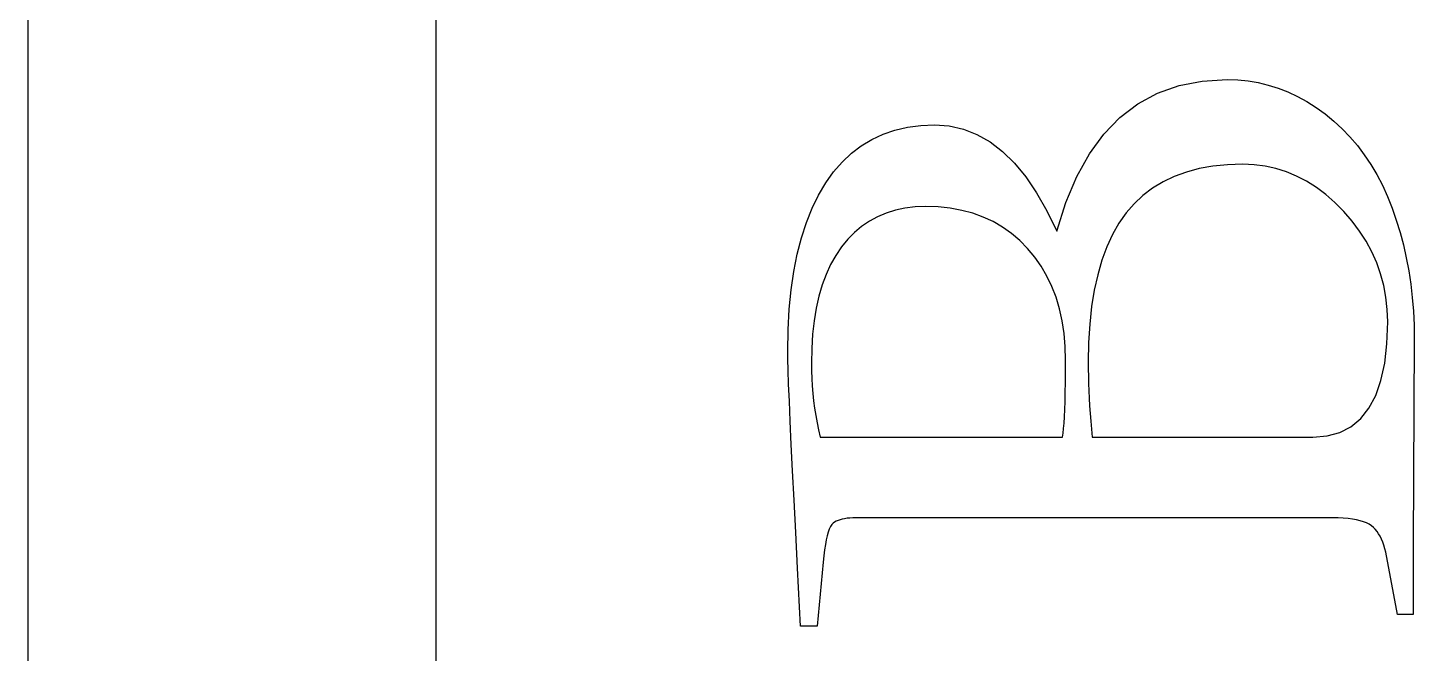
# Model space of a CAD drawing. Header units: millimetres. Extents: x -105 to 105, y -148 to 148.
# Drawn here: x 24.62 to 31.41, y 97.11 to 100.18 of the extents above; entities that cross this region are included whole.
import ezdxf

# ---------------------------------------------------------------- set-up
doc = ezdxf.new("R2010")
doc.units = ezdxf.units.MM
doc.layers.get('0').update_dxf_attribs({"lineweight": 18})

msp = doc.modelspace()

# ---------------------------------------------------------------- linework, layer by layer
at = {"color": 7, "lineweight": 30}
msp.add_line((24.6177, 114.8382), (24.6177, 83.8382), dxfattribs=at)
at = {"color": 7, "lineweight": 30, "ltscale": 0.425}
msp.add_line((26.6177, 106.8382), (26.6177, 89.8382), dxfattribs=at)
at = {"color": 7, "lineweight": 30, "ltscale": 0.405}
msp.add_line((26.6177, 106.3382), (26.6177, 90.1382), dxfattribs=at)
at = {"color": 7, "lineweight": 30, "ltscale": 0.002784}
msp.add_line((30.1543, 99.8546), (30.2593, 99.8918), dxfattribs=at)
at = {"color": 7, "lineweight": 30, "ltscale": 0.002894}
msp.add_line((30.2593, 99.8918), (30.3729, 99.9141), dxfattribs=at)
at = {"color": 7, "lineweight": 30, "ltscale": 0.00306}
msp.add_line((30.3729, 99.9141), (30.495, 99.9215), dxfattribs=at)
at = {"color": 7, "lineweight": 30, "ltscale": 0.001294}
msp.add_line((30.495, 99.9215), (30.5468, 99.9198), dxfattribs=at)
at = {"color": 7, "lineweight": 30, "ltscale": 0.001279}
msp.add_line((30.5468, 99.9198), (30.5977, 99.9148), dxfattribs=at)
at = {"color": 7, "lineweight": 30, "ltscale": 0.00127}
for p, q in [((30.5977, 99.9148), (30.6477, 99.9063)), ((30.697, 99.8945), (30.7454, 99.8793))]:
    msp.add_line(p, q, dxfattribs=at)
at = {"color": 7, "lineweight": 30, "ltscale": 0.001266}
msp.add_line((30.6477, 99.9063), (30.697, 99.8945), dxfattribs=at)
at = {"color": 7, "lineweight": 30, "ltscale": 0.002739}
msp.add_line((30.0579, 99.8026), (30.1543, 99.8546), dxfattribs=at)
at = {"color": 7, "lineweight": 30, "ltscale": 0.001278}
msp.add_line((30.7454, 99.8793), (30.7931, 99.8607), dxfattribs=at)
at = {"color": 7, "lineweight": 30, "ltscale": 0.001292}
msp.add_line((30.7931, 99.8607), (30.8399, 99.8387), dxfattribs=at)
at = {"color": 7, "lineweight": 30, "ltscale": 0.001313}
for p, q in [((30.8399, 99.8387), (30.8858, 99.8134)), ((29.7028, 98.4365), (29.7032, 98.489))]:
    msp.add_line(p, q, dxfattribs=at)
at = {"color": 7, "lineweight": 30, "ltscale": 0.001338}
for p, q in [((30.8858, 99.8134), (30.931, 99.7847)), ((28.3441, 98.4973), (28.3426, 98.5508))]:
    msp.add_line(p, q, dxfattribs=at)
at = {"color": 7, "lineweight": 30, "ltscale": 0.00276}
msp.add_line((29.9701, 99.7357), (30.0579, 99.8026), dxfattribs=at)
at = {"color": 7, "lineweight": 30, "ltscale": 0.001368}
msp.add_line((30.931, 99.7847), (30.9753, 99.7526), dxfattribs=at)
at = {"color": 7, "lineweight": 30, "ltscale": 0.001383}
msp.add_line((30.9753, 99.7526), (31.0182, 99.7176), dxfattribs=at)
at = {"color": 7, "lineweight": 30, "ltscale": 0.001576}
msp.add_line((28.8674, 99.6738), (28.9288, 99.6881), dxfattribs=at)
at = {"color": 7, "lineweight": 30, "ltscale": 0.001631}
msp.add_line((28.9288, 99.6881), (28.9935, 99.6966), dxfattribs=at)
at = {"color": 7, "lineweight": 30, "ltscale": 0.001699}
msp.add_line((28.9935, 99.6966), (29.0614, 99.6995), dxfattribs=at)
at = {"color": 7, "lineweight": 30, "ltscale": 0.001805}
msp.add_line((29.0614, 99.6995), (29.1334, 99.6942), dxfattribs=at)
at = {"color": 7, "lineweight": 30, "ltscale": 0.001776}
msp.add_line((29.1334, 99.6942), (29.2027, 99.6786), dxfattribs=at)
at = {"color": 7, "lineweight": 30, "ltscale": 0.001788}
msp.add_line((29.2027, 99.6786), (29.2693, 99.6526), dxfattribs=at)
at = {"color": 7, "lineweight": 30, "ltscale": 0.002847}
msp.add_line((29.8909, 99.6539), (29.9701, 99.7357), dxfattribs=at)
at = {"color": 7, "lineweight": 30, "ltscale": 0.001382}
msp.add_line((31.0182, 99.7176), (31.0587, 99.6801), dxfattribs=at)
at = {"color": 7, "lineweight": 30, "ltscale": 0.001385}
for p, q in [((31.0587, 99.6801), (31.0971, 99.6401)), ((30.6276, 99.5041), (30.5723, 99.5064))]:
    msp.add_line(p, q, dxfattribs=at)
at = {"color": 7, "lineweight": 30, "ltscale": 0.001511}
msp.add_line((28.7025, 99.597), (28.7542, 99.6283), dxfattribs=at)
at = {"color": 7, "lineweight": 30, "ltscale": 0.001516}
msp.add_line((28.7542, 99.6283), (28.8092, 99.6539), dxfattribs=at)
at = {"color": 7, "lineweight": 30, "ltscale": 0.001538}
for p, q in [((28.8092, 99.6539), (28.8674, 99.6738)), ((29.0794, 99.2968), (29.0179, 99.2988))]:
    msp.add_line(p, q, dxfattribs=at)
at = {"color": 7, "lineweight": 30, "ltscale": 0.00184}
msp.add_line((29.2693, 99.6526), (29.3332, 99.6161), dxfattribs=at)
at = {"color": 7, "lineweight": 30, "ltscale": 0.001928}
msp.add_line((29.3332, 99.6161), (29.3944, 99.5691), dxfattribs=at)
at = {"color": 7, "lineweight": 30, "ltscale": 0.002992}
msp.add_line((29.8202, 99.5572), (29.8909, 99.6539), dxfattribs=at)
at = {"color": 7, "lineweight": 30, "ltscale": 0.001393}
msp.add_line((31.0971, 99.6401), (31.1333, 99.5977), dxfattribs=at)
at = {"color": 7, "lineweight": 30, "ltscale": 0.001555}
msp.add_line((28.6088, 99.5172), (28.654, 99.5599), dxfattribs=at)
at = {"color": 7, "lineweight": 30, "ltscale": 0.001526}
for p, q in [((28.654, 99.5599), (28.7025, 99.597)), ((31.2819, 98.734), (31.2797, 98.795))]:
    msp.add_line(p, q, dxfattribs=at)
at = {"color": 7, "lineweight": 30, "ltscale": 0.002048}
msp.add_line((29.3944, 99.5691), (29.453, 99.5118), dxfattribs=at)
at = {"color": 7, "lineweight": 30, "ltscale": 0.00319}
msp.add_line((29.7582, 99.4457), (29.8202, 99.5572), dxfattribs=at)
at = {"color": 7, "lineweight": 30, "ltscale": 0.001406}
msp.add_line((31.1333, 99.5977), (31.1672, 99.5529), dxfattribs=at)
at = {"color": 7, "lineweight": 30, "ltscale": 0.001424}
msp.add_line((31.1672, 99.5529), (31.1989, 99.5055), dxfattribs=at)
at = {"color": 7, "lineweight": 30, "ltscale": 0.001603}
msp.add_line((28.5668, 99.4688), (28.6088, 99.5172), dxfattribs=at)
at = {"color": 7, "lineweight": 30, "ltscale": 0.002194}
msp.add_line((29.453, 99.5118), (29.5088, 99.444), dxfattribs=at)
at = {"color": 7, "lineweight": 30, "ltscale": 0.001635}
msp.add_line((30.3586, 99.4849), (30.2954, 99.4681), dxfattribs=at)
at = {"color": 7, "lineweight": 30, "ltscale": 0.001707}
msp.add_line((30.4258, 99.4968), (30.3586, 99.4849), dxfattribs=at)
at = {"color": 7, "lineweight": 30, "ltscale": 0.00179}
msp.add_line((30.497, 99.504), (30.4258, 99.4968), dxfattribs=at)
at = {"color": 7, "lineweight": 30, "ltscale": 0.001882}
msp.add_line((30.5723, 99.5064), (30.497, 99.504), dxfattribs=at)
at = {"color": 7, "lineweight": 30, "ltscale": 0.001362}
msp.add_line((30.6817, 99.4971), (30.6276, 99.5041), dxfattribs=at)
at = {"color": 7, "lineweight": 30, "ltscale": 0.00135}
msp.add_line((30.7344, 99.4855), (30.6817, 99.4971), dxfattribs=at)
at = {"color": 7, "lineweight": 30, "ltscale": 0.001348}
msp.add_line((30.7858, 99.4693), (30.7344, 99.4855), dxfattribs=at)
at = {"color": 7, "lineweight": 30, "ltscale": 0.001447}
msp.add_line((31.1989, 99.5055), (31.2284, 99.4557), dxfattribs=at)
at = {"color": 7, "lineweight": 30, "ltscale": 0.00173}
msp.add_line((28.4927, 99.3552), (28.528, 99.4147), dxfattribs=at)
at = {"color": 7, "lineweight": 30, "ltscale": 0.001664}
for p, q in [((28.528, 99.4147), (28.5668, 99.4688)), ((29.9333, 99.1617), (29.9055, 99.1013))]:
    msp.add_line(p, q, dxfattribs=at)
at = {"color": 7, "lineweight": 30, "ltscale": 0.002363}
msp.add_line((29.5088, 99.444), (29.5618, 99.3658), dxfattribs=at)
at = {"color": 7, "lineweight": 30, "ltscale": 0.003429}
msp.add_line((29.7048, 99.3194), (29.7582, 99.4457), dxfattribs=at)
at = {"color": 7, "lineweight": 30, "ltscale": 0.001497}
msp.add_line((30.181, 99.4204), (30.1298, 99.3893), dxfattribs=at)
at = {"color": 7, "lineweight": 30, "ltscale": 0.001528}
msp.add_line((30.2362, 99.4467), (30.181, 99.4204), dxfattribs=at)
at = {"color": 7, "lineweight": 30, "ltscale": 0.001575}
for p, q in [((30.2954, 99.4681), (30.2362, 99.4467)), ((31.3242, 99.2326), (31.3427, 99.1724)), ((28.4815, 98.8008), (28.4712, 98.7387))]:
    msp.add_line(p, q, dxfattribs=at)
at = {"color": 7, "lineweight": 30, "ltscale": 0.001357}
msp.add_line((30.8359, 99.4485), (30.7858, 99.4693), dxfattribs=at)
at = {"color": 7, "lineweight": 30, "ltscale": 0.001377}
msp.add_line((30.8848, 99.423), (30.8359, 99.4485), dxfattribs=at)
at = {"color": 7, "lineweight": 30, "ltscale": 0.001407}
msp.add_line((30.9323, 99.3929), (30.8848, 99.423), dxfattribs=at)
at = {"color": 7, "lineweight": 30, "ltscale": 0.001473}
for p, q in [((31.2284, 99.4557), (31.2557, 99.4035)), ((31.2733, 98.8545), (31.2625, 98.9124))]:
    msp.add_line(p, q, dxfattribs=at)
at = {"color": 7, "lineweight": 30, "ltscale": 0.001799}
msp.add_line((28.4611, 99.2905), (28.4927, 99.3552), dxfattribs=at)
at = {"color": 7, "lineweight": 30, "ltscale": 0.002549}
msp.add_line((29.5618, 99.3658), (29.6122, 99.2772), dxfattribs=at)
at = {"color": 7, "lineweight": 30, "ltscale": 0.001482}
for p, q in [((30.0826, 99.3535), (30.0394, 99.3128)), ((30.1298, 99.3893), (30.0826, 99.3535))]:
    msp.add_line(p, q, dxfattribs=at)
at = {"color": 7, "lineweight": 30, "ltscale": 0.001446}
msp.add_line((30.9785, 99.3581), (30.9323, 99.3929), dxfattribs=at)
at = {"color": 7, "lineweight": 30, "ltscale": 0.001494}
msp.add_line((31.0234, 99.3187), (30.9785, 99.3581), dxfattribs=at)
at = {"color": 7, "lineweight": 30, "ltscale": 0.001505}
for p, q in [((31.2557, 99.4035), (31.2807, 99.3488)), ((28.4948, 98.8596), (28.4815, 98.8008))]:
    msp.add_line(p, q, dxfattribs=at)
at = {"color": 7, "lineweight": 30, "ltscale": 0.001539}
msp.add_line((31.2807, 99.3488), (31.3036, 99.2916), dxfattribs=at)
at = {"color": 7, "lineweight": 30, "ltscale": 0.001878}
msp.add_line((28.4332, 99.2208), (28.4611, 99.2905), dxfattribs=at)
at = {"color": 7, "lineweight": 30, "ltscale": 0.001173}
msp.add_line((28.8693, 99.281), (28.8245, 99.2671), dxfattribs=at)
at = {"color": 7, "lineweight": 30, "ltscale": 0.001205}
msp.add_line((28.9165, 99.2909), (28.8693, 99.281), dxfattribs=at)
at = {"color": 7, "lineweight": 30, "ltscale": 0.001248}
msp.add_line((28.966, 99.2968), (28.9165, 99.2909), dxfattribs=at)
at = {"color": 7, "lineweight": 30, "ltscale": 0.001299}
msp.add_line((29.0179, 99.2988), (28.966, 99.2968), dxfattribs=at)
at = {"color": 7, "lineweight": 30, "ltscale": 0.001481}
msp.add_line((29.1383, 99.2906), (29.0794, 99.2968), dxfattribs=at)
at = {"color": 7, "lineweight": 30, "ltscale": 0.001432}
msp.add_line((29.1947, 99.2804), (29.1383, 99.2906), dxfattribs=at)
at = {"color": 7, "lineweight": 30, "ltscale": 0.001392}
msp.add_line((29.2485, 99.266), (29.1947, 99.2804), dxfattribs=at)
at = {"color": 7, "lineweight": 30, "ltscale": 0.002749}
msp.add_line((29.6122, 99.2772), (29.6599, 99.1781), dxfattribs=at)
at = {"color": 7, "lineweight": 30, "ltscale": 0.003705}
msp.add_line((29.6599, 99.1781), (29.7048, 99.3194), dxfattribs=at)
at = {"color": 7, "lineweight": 30, "ltscale": 0.001499}
msp.add_line((30.0394, 99.3128), (30.0002, 99.2674), dxfattribs=at)
at = {"color": 7, "lineweight": 30, "ltscale": 0.001549}
for p, q in [((31.067, 99.2747), (31.0234, 99.3187)), ((31.1021, 98.2201), (31.1498, 98.2596))]:
    msp.add_line(p, q, dxfattribs=at)
at = {"color": 7, "lineweight": 30, "ltscale": 0.001558}
msp.add_line((31.1079, 99.2276), (31.067, 99.2747), dxfattribs=at)
at = {"color": 7, "lineweight": 30, "ltscale": 0.001562}
msp.add_line((31.3036, 99.2916), (31.3242, 99.2326), dxfattribs=at)
at = {"color": 7, "lineweight": 30, "ltscale": 0.001966}
msp.add_line((28.409, 99.1459), (28.4332, 99.2208), dxfattribs=at)
at = {"color": 7, "lineweight": 30, "ltscale": 0.001154}
msp.add_line((28.7042, 99.2018), (28.6688, 99.1721), dxfattribs=at)
at = {"color": 7, "lineweight": 30, "ltscale": 0.001142}
msp.add_line((28.7419, 99.2276), (28.7042, 99.2018), dxfattribs=at)
at = {"color": 7, "lineweight": 30, "ltscale": 0.00114}
msp.add_line((28.782, 99.2493), (28.7419, 99.2276), dxfattribs=at)
at = {"color": 7, "lineweight": 30, "ltscale": 0.001151}
msp.add_line((28.8245, 99.2671), (28.782, 99.2493), dxfattribs=at)
at = {"color": 7, "lineweight": 30, "ltscale": 0.001361}
msp.add_line((29.2997, 99.2475), (29.2485, 99.266), dxfattribs=at)
at = {"color": 7, "lineweight": 30, "ltscale": 0.001342}
msp.add_line((29.3484, 99.225), (29.2997, 99.2475), dxfattribs=at)
at = {"color": 7, "lineweight": 30, "ltscale": 0.001332}
msp.add_line((29.3945, 99.1983), (29.3484, 99.225), dxfattribs=at)
at = {"color": 7, "lineweight": 30, "ltscale": 0.001595}
msp.add_line((29.9649, 99.2171), (29.9333, 99.1617), dxfattribs=at)
at = {"color": 7, "lineweight": 30, "ltscale": 0.001536}
msp.add_line((30.0002, 99.2674), (29.9649, 99.2171), dxfattribs=at)
at = {"color": 7, "lineweight": 30, "ltscale": 0.001521}
msp.add_line((31.1444, 99.1789), (31.1079, 99.2276), dxfattribs=at)
at = {"color": 7, "lineweight": 30, "ltscale": 0.002064}
msp.add_line((28.3886, 99.0659), (28.409, 99.1459), dxfattribs=at)
at = {"color": 7, "lineweight": 30, "ltscale": 0.001213}
msp.add_line((28.6358, 99.1385), (28.6052, 99.1009), dxfattribs=at)
at = {"color": 7, "lineweight": 30, "ltscale": 0.001178}
msp.add_line((28.6688, 99.1721), (28.6358, 99.1385), dxfattribs=at)
at = {"color": 7, "lineweight": 30, "ltscale": 0.001334}
msp.add_line((29.4381, 99.1675), (29.3945, 99.1983), dxfattribs=at)
at = {"color": 7, "lineweight": 30, "ltscale": 0.001346}
msp.add_line((29.4791, 99.1326), (29.4381, 99.1675), dxfattribs=at)
at = {"color": 7, "lineweight": 30, "ltscale": 0.001369}
msp.add_line((29.5175, 99.0937), (29.4791, 99.1326), dxfattribs=at)
at = {"color": 7, "lineweight": 30, "ltscale": 0.001491}
msp.add_line((31.1766, 99.1287), (31.1444, 99.1789), dxfattribs=at)
at = {"color": 7, "lineweight": 30, "ltscale": 0.001589}
msp.add_line((31.3427, 99.1724), (31.359, 99.1109), dxfattribs=at)
at = {"color": 7, "lineweight": 30, "ltscale": 0.002168}
msp.add_line((28.3719, 98.9808), (28.3886, 99.0659), dxfattribs=at)
at = {"color": 7, "lineweight": 30, "ltscale": 0.001247}
msp.add_line((28.6052, 99.1009), (28.5772, 99.0596), dxfattribs=at)
at = {"color": 7, "lineweight": 30, "ltscale": 0.001379}
msp.add_line((29.5528, 99.0513), (29.5175, 99.0937), dxfattribs=at)
at = {"color": 7, "lineweight": 30, "ltscale": 0.001746}
msp.add_line((29.9055, 99.1013), (29.8813, 99.0357), dxfattribs=at)
at = {"color": 7, "lineweight": 30, "ltscale": 0.00147}
msp.add_line((31.2045, 99.077), (31.1766, 99.1287), dxfattribs=at)
at = {"color": 7, "lineweight": 30, "ltscale": 0.001457}
msp.add_line((31.2282, 99.0237), (31.2045, 99.077), dxfattribs=at)
at = {"color": 7, "lineweight": 30, "ltscale": 0.001606}
msp.add_line((31.359, 99.1109), (31.3731, 99.0483), dxfattribs=at)
at = {"color": 7, "lineweight": 30, "ltscale": 0.001327}
msp.add_line((28.5522, 99.0148), (28.5301, 98.9665), dxfattribs=at)
at = {"color": 7, "lineweight": 30, "ltscale": 0.001283}
msp.add_line((28.5772, 99.0596), (28.5522, 99.0148), dxfattribs=at)
at = {"color": 7, "lineweight": 30, "ltscale": 0.001378}
msp.add_line((29.5844, 99.0061), (29.5528, 99.0513), dxfattribs=at)
at = {"color": 7, "lineweight": 30, "ltscale": 0.001386}
msp.add_line((29.6123, 98.9582), (29.5844, 99.0061), dxfattribs=at)
at = {"color": 7, "lineweight": 30, "ltscale": 0.001837}
msp.add_line((29.8813, 99.0357), (29.8609, 98.9651), dxfattribs=at)
at = {"color": 7, "lineweight": 30, "ltscale": 0.001454}
msp.add_line((31.2475, 98.9688), (31.2282, 99.0237), dxfattribs=at)
at = {"color": 7, "lineweight": 30, "ltscale": 0.001624}
msp.add_line((31.3731, 99.0483), (31.385, 98.9844), dxfattribs=at)
at = {"color": 7, "lineweight": 30, "ltscale": 0.002279}
msp.add_line((28.3588, 98.8906), (28.3719, 98.9808), dxfattribs=at)
at = {"color": 7, "lineweight": 30, "ltscale": 0.00138}
msp.add_line((28.5301, 98.9665), (28.511, 98.9148), dxfattribs=at)
at = {"color": 7, "lineweight": 30, "ltscale": 0.001403}
msp.add_line((29.6365, 98.9075), (29.6123, 98.9582), dxfattribs=at)
at = {"color": 7, "lineweight": 30, "ltscale": 0.001938}
msp.add_line((29.8609, 98.9651), (29.8441, 98.8895), dxfattribs=at)
at = {"color": 7, "lineweight": 30, "ltscale": 0.001459}
msp.add_line((31.2625, 98.9124), (31.2475, 98.9688), dxfattribs=at)
at = {"color": 7, "lineweight": 30, "ltscale": 0.001644}
msp.add_line((31.385, 98.9844), (31.3948, 98.9194), dxfattribs=at)
at = {"color": 7, "lineweight": 30, "ltscale": 0.002395}
msp.add_line((28.3496, 98.7953), (28.3588, 98.8906), dxfattribs=at)
at = {"color": 7, "lineweight": 30, "ltscale": 0.001438}
msp.add_line((28.511, 98.9148), (28.4948, 98.8596), dxfattribs=at)
at = {"color": 7, "lineweight": 30, "ltscale": 0.00143}
msp.add_line((29.6569, 98.8541), (29.6365, 98.9075), dxfattribs=at)
at = {"color": 7, "lineweight": 30, "ltscale": 0.002044}
msp.add_line((29.8441, 98.8895), (29.8311, 98.8087), dxfattribs=at)
at = {"color": 7, "lineweight": 30, "ltscale": 0.001667}
msp.add_line((31.3948, 98.9194), (31.4024, 98.8531), dxfattribs=at)
at = {"color": 7, "lineweight": 30, "ltscale": 0.002515}
msp.add_line((28.344, 98.6948), (28.3496, 98.7953), dxfattribs=at)
at = {"color": 7, "lineweight": 30, "ltscale": 0.001465}
msp.add_line((29.6736, 98.7979), (29.6569, 98.8541), dxfattribs=at)
at = {"color": 7, "lineweight": 30, "ltscale": 0.001508}
msp.add_line((29.6867, 98.739), (29.6736, 98.7979), dxfattribs=at)
at = {"color": 7, "lineweight": 30, "ltscale": 0.002158}
msp.add_line((29.8311, 98.8087), (29.8218, 98.7229), dxfattribs=at)
at = {"color": 7, "lineweight": 30, "ltscale": 0.001496}
msp.add_line((31.2797, 98.795), (31.2733, 98.8545), dxfattribs=at)
at = {"color": 7, "lineweight": 30, "ltscale": 0.001692}
msp.add_line((31.4024, 98.8531), (31.4078, 98.7857), dxfattribs=at)
at = {"color": 7, "lineweight": 30, "ltscale": 0.001651}
msp.add_line((28.4712, 98.7387), (28.4639, 98.673), dxfattribs=at)
at = {"color": 7, "lineweight": 30, "ltscale": 0.001559}
msp.add_line((29.6959, 98.6774), (29.6867, 98.739), dxfattribs=at)
at = {"color": 7, "lineweight": 30, "ltscale": 0.002684}
msp.add_line((31.2782, 98.6267), (31.2819, 98.734), dxfattribs=at)
at = {"color": 7, "lineweight": 30, "ltscale": 0.001719}
msp.add_line((31.4078, 98.7857), (31.4111, 98.717), dxfattribs=at)
at = {"color": 7, "lineweight": 30, "ltscale": 0.002639}
msp.add_line((28.3421, 98.5892), (28.344, 98.6948), dxfattribs=at)
at = {"color": 7, "lineweight": 30, "ltscale": 0.001732}
msp.add_line((28.4639, 98.673), (28.4594, 98.6039), dxfattribs=at)
at = {"color": 7, "lineweight": 30, "ltscale": 0.001617}
msp.add_line((29.7015, 98.6129), (29.6959, 98.6774), dxfattribs=at)
at = {"color": 7, "lineweight": 30, "ltscale": 0.002276}
msp.add_line((29.8218, 98.7229), (29.8163, 98.6321), dxfattribs=at)
at = {"color": 7, "lineweight": 30, "ltscale": 0.001747}
msp.add_line((31.4111, 98.717), (31.4122, 98.6472), dxfattribs=at)
at = {"color": 7, "lineweight": 30, "ltscale": 0.000960614}
msp.add_line((28.3426, 98.5508), (28.3421, 98.5892), dxfattribs=at)
at = {"color": 7, "lineweight": 30, "ltscale": 0.001815}
msp.add_line((28.4594, 98.6039), (28.458, 98.5313), dxfattribs=at)
at = {"color": 7, "lineweight": 30, "ltscale": 0.00168}
msp.add_line((29.7034, 98.5458), (29.7015, 98.6129), dxfattribs=at)
at = {"color": 7, "lineweight": 30, "ltscale": 0.002399}
msp.add_line((29.8163, 98.6321), (29.8144, 98.5361), dxfattribs=at)
at = {"color": 7, "lineweight": 30, "ltscale": 0.002416}
msp.add_line((31.2672, 98.5307), (31.2782, 98.6267), dxfattribs=at)
at = {"color": 7, "lineweight": 30, "ltscale": 0.025102}
msp.add_line((31.4122, 98.6472), (31.4074, 97.6431), dxfattribs=at)
at = {"color": 7, "lineweight": 30, "ltscale": 0.000937716}
msp.add_line((28.458, 98.5313), (28.4584, 98.4938), dxfattribs=at)
at = {"color": 7, "lineweight": 30, "ltscale": 0.001419}
msp.add_line((29.7032, 98.489), (29.7034, 98.5458), dxfattribs=at)
at = {"color": 7, "lineweight": 30, "ltscale": 0.000852217}
msp.add_line((29.8144, 98.5361), (29.8146, 98.502), dxfattribs=at)
at = {"color": 7, "lineweight": 30, "ltscale": 0.002167}
msp.add_line((31.2488, 98.446), (31.2672, 98.5307), dxfattribs=at)
at = {"color": 7, "lineweight": 30, "ltscale": 0.001715}
msp.add_line((28.3465, 98.4288), (28.3441, 98.4973), dxfattribs=at)
at = {"color": 7, "lineweight": 30, "ltscale": 0.000931351}
msp.add_line((28.4584, 98.4938), (28.4597, 98.4566), dxfattribs=at)
at = {"color": 7, "lineweight": 30, "ltscale": 0.000924756}
msp.add_line((28.4597, 98.4566), (28.4619, 98.4196), dxfattribs=at)
at = {"color": 7, "lineweight": 30, "ltscale": 0.000866058}
msp.add_line((29.8146, 98.502), (29.8152, 98.4674), dxfattribs=at)
at = {"color": 7, "lineweight": 30, "ltscale": 0.000881523}
msp.add_line((29.8152, 98.4674), (29.8161, 98.4322), dxfattribs=at)
at = {"color": 7, "lineweight": 30, "ltscale": 0.002091}
msp.add_line((28.3498, 98.3452), (28.3465, 98.4288), dxfattribs=at)
at = {"color": 7, "lineweight": 30, "ltscale": 0.000919445}
msp.add_line((28.4619, 98.4196), (28.4649, 98.383), dxfattribs=at)
at = {"color": 7, "lineweight": 30, "ltscale": 0.0011}
msp.add_line((29.7011, 98.3442), (29.7021, 98.3882), dxfattribs=at)
at = {"color": 7, "lineweight": 30, "ltscale": 0.001207}
msp.add_line((29.7021, 98.3882), (29.7028, 98.4365), dxfattribs=at)
at = {"color": 7, "lineweight": 30, "ltscale": 0.000896334}
msp.add_line((29.8161, 98.4322), (29.8175, 98.3963), dxfattribs=at)
at = {"color": 7, "lineweight": 30, "ltscale": 0.000911216}
msp.add_line((29.8175, 98.3963), (29.8192, 98.3599), dxfattribs=at)
at = {"color": 7, "lineweight": 30, "ltscale": 0.001945}
msp.add_line((31.2232, 98.3726), (31.2488, 98.446), dxfattribs=at)
at = {"color": 7, "lineweight": 30, "ltscale": 0.00247}
msp.add_line((28.3542, 98.2465), (28.3498, 98.3452), dxfattribs=at)
at = {"color": 7, "lineweight": 30, "ltscale": 0.000913894}
msp.add_line((28.4649, 98.383), (28.4688, 98.3466), dxfattribs=at)
at = {"color": 7, "lineweight": 30, "ltscale": 0.000908933}
msp.add_line((28.4688, 98.3466), (28.4736, 98.3106), dxfattribs=at)
at = {"color": 7, "lineweight": 30, "ltscale": 0.000995408}
msp.add_line((29.6998, 98.3044), (29.7011, 98.3442), dxfattribs=at)
at = {"color": 7, "lineweight": 30, "ltscale": 0.00092544}
msp.add_line((29.8192, 98.3599), (29.8214, 98.323), dxfattribs=at)
at = {"color": 7, "lineweight": 30, "ltscale": 0.000941273}
msp.add_line((29.8214, 98.323), (29.8239, 98.2854), dxfattribs=at)
at = {"color": 7, "lineweight": 30, "ltscale": 0.001759}
msp.add_line((31.1901, 98.3105), (31.2232, 98.3726), dxfattribs=at)
at = {"color": 7, "lineweight": 30, "ltscale": 0.000905207}
msp.add_line((28.4736, 98.3106), (28.4793, 98.2748), dxfattribs=at)
at = {"color": 7, "lineweight": 30, "ltscale": 0.000902195}
msp.add_line((28.4793, 98.2748), (28.4858, 98.2393), dxfattribs=at)
at = {"color": 7, "lineweight": 30, "ltscale": 0.000783431}
msp.add_line((29.6963, 98.2376), (29.6982, 98.2689), dxfattribs=at)
at = {"color": 7, "lineweight": 30, "ltscale": 0.000888947}
msp.add_line((29.6982, 98.2689), (29.6998, 98.3044), dxfattribs=at)
at = {"color": 7, "lineweight": 30, "ltscale": 0.000955664}
msp.add_line((29.8239, 98.2854), (29.8268, 98.2473), dxfattribs=at)
at = {"color": 7, "lineweight": 30, "ltscale": 0.001622}
msp.add_line((31.1498, 98.2596), (31.1901, 98.3105), dxfattribs=at)
at = {"color": 7, "lineweight": 30, "ltscale": 0.002846}
msp.add_line((28.3595, 98.1328), (28.3542, 98.2465), dxfattribs=at)
at = {"color": 7, "lineweight": 30, "ltscale": 0.000898797}
msp.add_line((28.4858, 98.2393), (28.4932, 98.2042), dxfattribs=at)
at = {"color": 7, "lineweight": 30, "ltscale": 0.000896083}
msp.add_line((28.4932, 98.2042), (28.5014, 98.1693), dxfattribs=at)
at = {"color": 7, "lineweight": 30, "ltscale": 0.000468167}
msp.add_line((29.6889, 98.1693), (29.6917, 98.1878), dxfattribs=at)
at = {"color": 7, "lineweight": 30, "ltscale": 0.000573236}
msp.add_line((29.6917, 98.1878), (29.6941, 98.2106), dxfattribs=at)
at = {"color": 7, "lineweight": 30, "ltscale": 0.000677371}
msp.add_line((29.6941, 98.2106), (29.6963, 98.2376), dxfattribs=at)
at = {"color": 7, "lineweight": 30, "ltscale": 0.000971654}
msp.add_line((29.8268, 98.2473), (29.8301, 98.2086), dxfattribs=at)
at = {"color": 7, "lineweight": 30, "ltscale": 0.00098618}
msp.add_line((29.8301, 98.2086), (29.8337, 98.1693), dxfattribs=at)
at = {"color": 7, "lineweight": 30, "ltscale": 0.001616}
msp.add_line((30.9847, 98.1749), (31.0471, 98.1919), dxfattribs=at)
at = {"color": 7, "lineweight": 30, "ltscale": 0.001546}
msp.add_line((31.0471, 98.1919), (31.1021, 98.2201), dxfattribs=at)
at = {"color": 7, "lineweight": 30, "ltscale": 0.003223}
msp.add_line((28.3658, 98.004), (28.3595, 98.1328), dxfattribs=at)
at = {"color": 7, "lineweight": 30, "ltscale": 0.029687}
msp.add_line((28.5014, 98.1693), (29.6889, 98.1693), dxfattribs=at)
at = {"color": 7, "lineweight": 30, "ltscale": 0.027032}
msp.add_line((29.8337, 98.1693), (30.915, 98.1693), dxfattribs=at)
at = {"color": 7, "lineweight": 30, "ltscale": 0.001748}
msp.add_line((30.915, 98.1693), (30.9847, 98.1749), dxfattribs=at)
at = {"color": 7, "lineweight": 30, "ltscale": 0.003601}
msp.add_line((28.373, 97.8601), (28.3658, 98.004), dxfattribs=at)
at = {"color": 7, "lineweight": 30, "ltscale": 0.003978}
msp.add_line((28.3812, 97.7012), (28.373, 97.8601), dxfattribs=at)
at = {"color": 7, "lineweight": 30, "ltscale": 0.000353988}
msp.add_line((28.6602, 97.7732), (28.646, 97.7724), dxfattribs=at)
at = {"color": 7, "lineweight": 30, "ltscale": 0.000375429}
msp.add_line((28.6752, 97.7734), (28.6602, 97.7732), dxfattribs=at)
at = {"color": 7, "lineweight": 30, "ltscale": 0.058409}
msp.add_line((31.0115, 97.7734), (28.6752, 97.7734), dxfattribs=at)
at = {"color": 7, "lineweight": 30, "ltscale": 0.000677754}
msp.add_line((31.0386, 97.773), (31.0115, 97.7734), dxfattribs=at)
at = {"color": 7, "lineweight": 30, "ltscale": 0.00039683}
msp.add_line((28.5456, 97.7186), (28.5402, 97.7036), dxfattribs=at)
at = {"color": 7, "lineweight": 30, "ltscale": 0.000337772}
msp.add_line((28.5514, 97.7308), (28.5456, 97.7186), dxfattribs=at)
at = {"color": 7, "lineweight": 30, "ltscale": 0.000281966}
msp.add_line((28.5576, 97.7402), (28.5514, 97.7308), dxfattribs=at)
at = {"color": 7, "lineweight": 30, "ltscale": 0.000234011}
msp.add_line((28.5642, 97.7469), (28.5576, 97.7402), dxfattribs=at)
at = {"color": 7, "lineweight": 30, "ltscale": 0.000219696}
msp.add_line((28.5714, 97.7519), (28.5642, 97.7469), dxfattribs=at)
at = {"color": 7, "lineweight": 30, "ltscale": 0.000230741}
msp.add_line((28.5794, 97.7564), (28.5714, 97.7519), dxfattribs=at)
at = {"color": 7, "lineweight": 30, "ltscale": 0.000244519}
msp.add_line((28.5884, 97.7604), (28.5794, 97.7564), dxfattribs=at)
at = {"color": 7, "lineweight": 30, "ltscale": 0.000259995}
msp.add_line((28.5982, 97.7639), (28.5884, 97.7604), dxfattribs=at)
at = {"color": 7, "lineweight": 30, "ltscale": 0.00027634}
msp.add_line((28.6088, 97.7668), (28.5982, 97.7639), dxfattribs=at)
at = {"color": 7, "lineweight": 30, "ltscale": 0.000294654}
msp.add_line((28.6204, 97.7692), (28.6088, 97.7668), dxfattribs=at)
at = {"color": 7, "lineweight": 30, "ltscale": 0.000313419}
msp.add_line((28.6328, 97.7711), (28.6204, 97.7692), dxfattribs=at)
at = {"color": 7, "lineweight": 30, "ltscale": 0.000333686}
msp.add_line((28.646, 97.7724), (28.6328, 97.7711), dxfattribs=at)
at = {"color": 7, "lineweight": 30, "ltscale": 0.000633488}
msp.add_line((31.064, 97.7719), (31.0386, 97.773), dxfattribs=at)
at = {"color": 7, "lineweight": 30, "ltscale": 0.00059044}
msp.add_line((31.0875, 97.77), (31.064, 97.7719), dxfattribs=at)
at = {"color": 7, "lineweight": 30, "ltscale": 0.000547819}
msp.add_line((31.1092, 97.7672), (31.0875, 97.77), dxfattribs=at)
at = {"color": 7, "lineweight": 30, "ltscale": 0.000506356}
msp.add_line((31.1292, 97.7638), (31.1092, 97.7672), dxfattribs=at)
at = {"color": 7, "lineweight": 30, "ltscale": 0.000466717}
msp.add_line((31.1474, 97.7595), (31.1292, 97.7638), dxfattribs=at)
at = {"color": 7, "lineweight": 30, "ltscale": 0.000428561}
msp.add_line((31.1638, 97.7545), (31.1474, 97.7595), dxfattribs=at)
at = {"color": 7, "lineweight": 30, "ltscale": 0.000392793}
msp.add_line((31.1784, 97.7487), (31.1638, 97.7545), dxfattribs=at)
at = {"color": 7, "lineweight": 30, "ltscale": 0.000359809}
msp.add_line((31.1912, 97.7422), (31.1784, 97.7487), dxfattribs=at)
at = {"color": 7, "lineweight": 30, "ltscale": 0.000331051}
msp.add_line((31.2022, 97.7348), (31.1912, 97.7422), dxfattribs=at)
at = {"color": 7, "lineweight": 30, "ltscale": 0.000321092}
msp.add_line((31.212, 97.7266), (31.2022, 97.7348), dxfattribs=at)
at = {"color": 7, "lineweight": 30, "ltscale": 0.000327066}
msp.add_line((31.2212, 97.7173), (31.212, 97.7266), dxfattribs=at)
at = {"color": 7, "lineweight": 30, "ltscale": 0.000336404}
msp.add_line((31.2298, 97.7069), (31.2212, 97.7173), dxfattribs=at)
at = {"color": 7, "lineweight": 30, "ltscale": 0.000348142}
msp.add_line((31.2377, 97.6954), (31.2298, 97.7069), dxfattribs=at)
at = {"color": 7, "lineweight": 30, "ltscale": 0.004356}
msp.add_line((28.3904, 97.5273), (28.3812, 97.7012), dxfattribs=at)
at = {"color": 7, "lineweight": 30, "ltscale": 0.000655641}
msp.add_line((28.5263, 97.6423), (28.5225, 97.6164), dxfattribs=at)
at = {"color": 7, "lineweight": 30, "ltscale": 0.000589452}
msp.add_line((28.5306, 97.6655), (28.5263, 97.6423), dxfattribs=at)
at = {"color": 7, "lineweight": 30, "ltscale": 0.000524117}
msp.add_line((28.5352, 97.6859), (28.5306, 97.6655), dxfattribs=at)
at = {"color": 7, "lineweight": 30, "ltscale": 0.00046001}
msp.add_line((28.5402, 97.7036), (28.5352, 97.6859), dxfattribs=at)
at = {"color": 7, "lineweight": 30, "ltscale": 0.00036236}
msp.add_line((31.2451, 97.6829), (31.2377, 97.6954), dxfattribs=at)
at = {"color": 7, "lineweight": 30, "ltscale": 0.000377711}
msp.add_line((31.2517, 97.6694), (31.2451, 97.6829), dxfattribs=at)
at = {"color": 7, "lineweight": 30, "ltscale": 0.00039629}
msp.add_line((31.2578, 97.6547), (31.2517, 97.6694), dxfattribs=at)
at = {"color": 7, "lineweight": 30, "ltscale": 0.000414279}
msp.add_line((31.2632, 97.6391), (31.2578, 97.6547), dxfattribs=at)
at = {"color": 7, "lineweight": 30, "ltscale": 0.000435749}
msp.add_line((31.268, 97.6223), (31.2632, 97.6391), dxfattribs=at)
at = {"color": 7, "lineweight": 30, "ltscale": 0.008568}
msp.add_line((31.4074, 97.6431), (31.4074, 97.3004), dxfattribs=at)
at = {"color": 7, "lineweight": 30, "ltscale": 0.000790393}
msp.add_line((28.519, 97.5877), (28.5159, 97.5562), dxfattribs=at)
at = {"color": 7, "lineweight": 30, "ltscale": 0.000722418}
msp.add_line((28.5225, 97.6164), (28.519, 97.5877), dxfattribs=at)
at = {"color": 7, "lineweight": 30, "ltscale": 0.000457609}
msp.add_line((31.2722, 97.6045), (31.268, 97.6223), dxfattribs=at)
at = {"color": 7, "lineweight": 30, "ltscale": 0.007739}
msp.add_line((31.3301, 97.3004), (31.2722, 97.6045), dxfattribs=at)
at = {"color": 7, "lineweight": 30, "ltscale": 0.007129}
msp.add_line((28.4049, 97.2425), (28.3904, 97.5273), dxfattribs=at)
at = {"color": 7, "lineweight": 30, "ltscale": 0.007877}
msp.add_line((28.5159, 97.5562), (28.4869, 97.2425), dxfattribs=at)
at = {"color": 7, "lineweight": 30, "ltscale": 0.001931}
msp.add_line((31.4074, 97.3004), (31.3301, 97.3004), dxfattribs=at)
at = {"color": 7, "lineweight": 30, "ltscale": 0.002052}
msp.add_line((28.4869, 97.2425), (28.4049, 97.2425), dxfattribs=at)

doc.saveas('drawing.dxf')
